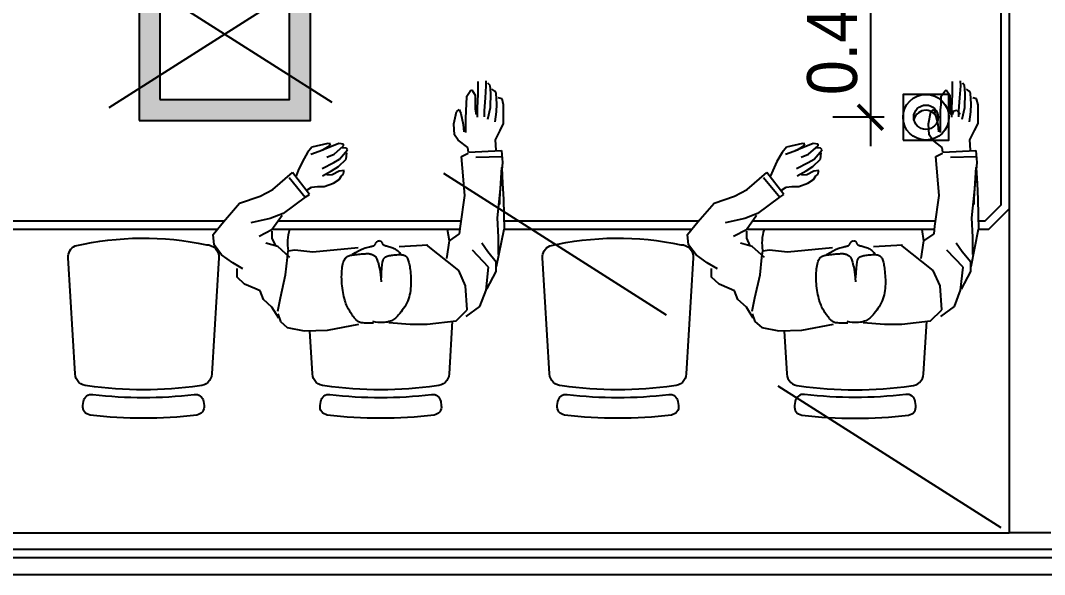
# Model space of a CAD drawing. Header units: millimetres. Extents: x 7034 to 7235, y -465 to -380.
# Drawn here: x 7135.399 to 7137.859, y -429.199 to -427.866 of the extents above; entities that cross this region are included whole.
import ezdxf

# ---------------------------------------------------------------- set-up
doc = ezdxf.new("R2010")
doc.units = ezdxf.units.MM
doc.header["$LTSCALE"] = 0.005
doc.linetypes.add('CONTINUO', pattern=[0])
doc.linetypes.add('DASHED', pattern=[19.05, 12.7, -6.35])
doc.layers.get('0').update_dxf_attribs({"linetype": 'CONTINUO'})
doc.layers.get('DEFPOINTS').update_dxf_attribs({"linetype": 'CONTINUO', "lineweight": 15})
doc.layers.add('0-LAYOUT', color=250, linetype='Continuous', lineweight=25)
for name, color, linetype in [('0-LUMINOTEC-TETO', 170, 'Continuous'), ('252', 252, 'Continuous'), ('ARQ-PEITORIAL', 4, 'Continuous'), ('ARQ_ESQUADRIA', 5, 'Continuous'), ('ARQ_MOBILIARIO 2', 252, 'Continuous'), ('JANELA', 10, 'Continuous'), ('NN_PISO', 8, 'Continuous')]:
    doc.layers.add(name, color=color, linetype=linetype)
doc.styles.add('ARQ', font='arial.ttf', dxfattribs={"width": 0.9})
doc.dimstyles.new('1-50', dxfattribs={"dimtxt": 0.12, "dimasz": 0.06, "dimexe": 0.09, "dimexo": 0.1, "dimgap": 0.03, "dimtad": 1, "dimzin": 0, "dimdsep": 46, "dimtxsty": 'ARQ', "dimblk": 'ARCHTICK', "dimcen": 0, "dimdle": 0.07, "dimclrd": 1, "dimclre": 1, "dimclrt": 7, "dimadec": 0, "dimazin": 0, "dimtm": 1e-09, "dimtfac": 1, "dimtofl": 0, "dimtmove": 2, "dimatfit": 3, "dimldrblk": 'ARCHTICK', "dimfxl": 1, "dimtolj": 1, "dimtzin": 0, "dimlwd": -1, "dimlwe": -1, "dimarcsym": 0})

# ---------------------------------------------------------------- blocks, each defined once
blk = doc.blocks.new('011291')
at = {"linetype": 'Continuous'}
for radius in [5.5, 2.93]:
    blk.add_circle((0, 0), radius, dxfattribs=at)
blk.add_arc((-0.02, -1.29), 2.96, 12.8011, 165.3823, dxfattribs=at)
blk = doc.blocks.new('DICROICA-QUADRADO')
blk.add_lwpolyline([(-0.055, -0.055), (0.055, -0.055), (0.055, 0.055), (-0.055, 0.055)], close=True)
at = {"xscale": 0.01, "yscale": 0.01, "zscale": 0.01}
blk.add_blockref('011291', (0, 0), dxfattribs=at)
blk = doc.blocks.new('011239')
h = blk.add_hatch(color=256)
h.paths.add_polyline_path([(-20.6, 20.75), (-20.6, -20.75), (20.6, -20.75), (20.6, 20.75)])
h.paths.add_polyline_path([(15.6, 15.75), (15.6, -15.75), (-15.6, -15.75), (-15.6, 15.75)], flags=16)
for points in [[(-20.6, -20.75), (20.6, -20.75), (20.6, 20.75), (-20.6, 20.75)], [(-15.6, -15.75), (15.6, -15.75), (15.6, 15.75), (-15.6, 15.75)]]:
    blk.add_lwpolyline(points, close=True)
blk = doc.blocks.new('_ArchTick')
at = {"color": 0, "linetype": 'ByBlock', "const_width": 0.15}
blk.add_lwpolyline([(-0.5, -0.5), (0.5, 0.5)], dxfattribs=at)
blk = doc.blocks.new('*D260')
at = {"layer": 'DEFPOINTS', "color": 0, "transparency": 16777216}
for p in [(7137.5745, -427.6986), (7137.4411, -428.0986), (7137.5745, -428.0986)]:
    blk.add_point(p, dxfattribs=at)
at = {"layer": 'NN_PISO', "color": 1, "transparency": 16777216}
for p, q in [((7137.4411, -427.6286), (7137.4411, -428.1686)), ((7137.4745, -427.6986), (7137.3511, -427.6986)), ((7137.4745, -428.0986), (7137.3511, -428.0986))]:
    blk.add_line(p, q, dxfattribs=at)
at = {"layer": 'NN_PISO', "color": 1, "transparency": 16777216, "xscale": 0.06, "yscale": 0.06, "zscale": 0.06}
for p, rotation in [((7137.4411, -427.6986), 90), ((7137.4411, -428.0986), 270)]:
    blk.add_blockref('_ArchTick', p, dxfattribs=dict(at, rotation=rotation))
at = {"layer": 'NN_PISO', "color": 7, "transparency": 16777216, "insert": (7137.3498, -427.8986), "char_height": 0.12, "attachment_point": 5, "rotation": 90, "style": 'ARQ'}
blk.add_mtext('\\A1;0.40', dxfattribs=at)

msp = doc.modelspace()

# ---------------------------------------------------------------- linework, layer by layer
at = {"layer": '0-LAYOUT', "linetype": 'ByBlock'}
for points in [[(7137.1876, -427.4686), (7137.7245, -427.4686), (7137.7745, -427.5186), (7137.7745, -428.3186), (7137.7245, -428.3686), (7137.7002, -428.3686)], [(7137.196, -427.4886), (7137.7162, -427.4886), (7137.7545, -427.5269), (7137.7545, -428.3103), (7137.7162, -428.3486), (7137.7004, -428.3486)], [(7135.8877, -428.3486), (7135.3326, -428.3486)], [(7136.4577, -428.3486), (7136.0172, -428.3486)], [(7137.0278, -428.3486), (7136.5604, -428.3486)], [(7137.5979, -428.3486), (7137.1574, -428.3486)], [(7135.8716, -428.3686), (7135.344, -428.3686)], [(7136.4551, -428.3686), (7136.0032, -428.3686)], [(7137.0117, -428.3686), (7136.56, -428.3686)], [(7137.5953, -428.3686), (7137.1433, -428.3686)]]:
    msp.add_lwpolyline(points, dxfattribs=at)
for points in [[(7135.56, -428.7446, -0.399285), (7135.53, -428.7161), (7135.5131, -428.4367, -0.305593), (7135.5304, -428.408, -0.109362), (7135.8454, -428.4052, -0.429301), (7135.8753, -428.4367), (7135.8584, -428.7161, -0.399285), (7135.8285, -428.7446, -0.071734)], [(7136.7001, -428.7446, -0.399285), (7136.6702, -428.7161), (7136.6532, -428.4367, -0.305593), (7136.6705, -428.408, -0.109362), (7136.9855, -428.4052, -0.429301), (7137.0155, -428.4367), (7136.9986, -428.7161, -0.399285), (7136.9686, -428.7446, -0.071734)], [(7135.6942, -428.7728, 0.030867), (7135.8162, -428.7653, -0.408428), (7135.8384, -428.7823), (7135.8399, -428.7922, -0.419966), (7135.8225, -428.8149, -0.030916), (7135.6942, -428.8228, -0.030916), (7135.5659, -428.8149, -0.419966), (7135.5486, -428.7922), (7135.55, -428.7823, -0.408428), (7135.5723, -428.7653, 0.030867)], [(7136.2643, -428.7728, 0.030867), (7136.3862, -428.7653, -0.408428), (7136.4085, -428.7823), (7136.4099, -428.7922, -0.419966), (7136.3926, -428.8149, -0.030916), (7136.2643, -428.8228, -0.030916), (7136.136, -428.8149, -0.419966), (7136.1187, -428.7922), (7136.1201, -428.7823, -0.408428), (7136.1424, -428.7653, 0.030867)], [(7136.8344, -428.7728, 0.030867), (7136.9563, -428.7653, -0.408428), (7136.9786, -428.7823), (7136.98, -428.7922, -0.419966), (7136.9627, -428.8149, -0.030916), (7136.8344, -428.8228, -0.030916), (7136.7061, -428.8149, -0.419966), (7136.6887, -428.7922), (7136.6902, -428.7823, -0.408428), (7136.7124, -428.7653, 0.030867)], [(7137.4045, -428.7728, -0.030867), (7137.2825, -428.7653, 0.408428), (7137.2602, -428.7823), (7137.2588, -428.7922, 0.419966), (7137.2761, -428.8149, 0.030916), (7137.4045, -428.8228, 0.030916), (7137.5328, -428.8149, 0.419966), (7137.5501, -428.7922), (7137.5487, -428.7823, 0.408428), (7137.5264, -428.7653, -0.030867)]]:
    msp.add_lwpolyline(points, format="xyb", close=True, dxfattribs=at)
for points in [[(7136.4362, -428.5894), (7136.4285, -428.7161, -0.399285), (7136.3985, -428.7446, -0.071734), (7136.1301, -428.7446, -0.399285), (7136.1001, -428.7161), (7136.0938, -428.6121)], [(7137.2339, -428.6121), (7137.2402, -428.7161, 0.399285), (7137.2702, -428.7446, 0.071734), (7137.5387, -428.7446, 0.399285), (7137.5687, -428.7161), (7137.5763, -428.5894)]]:
    msp.add_lwpolyline(points, format="xyb", dxfattribs=at)
at = {"layer": '252', "linetype": 'DASHED', "ltscale": 10}
for p, q in [((7134.0045, -429.0986), (7137.7745, -426.6986)), ((7134.0045, -426.6986), (7137.7745, -429.0986))]:
    msp.add_line(p, q, dxfattribs=at)
at = {"layer": 'ARQ-PEITORIAL'}
for p in [(7137.7745, -426.6986), (7137.8745, -429.0986)]:
    msp.add_line(p, (7137.7745, -429.0986), dxfattribs=at)
at = {"layer": 'ARQ_ESQUADRIA'}
for p, q in [((7138.4245, -429.1386), (7134.0045, -429.1386)), ((7138.4245, -429.1586), (7134.0045, -429.1586))]:
    msp.add_line(p, q, dxfattribs=at)
at = {"layer": 'ARQ_MOBILIARIO 2', "linetype": 'Continuous'}
for p, q in [((7136.4985, -428.0433), (7136.4985, -428.0124)), ((7136.5173, -428.0229), (7136.515, -428.0517)), ((7136.5166, -428.0109), (7136.5173, -428.0229)), ((7136.5271, -428.0222), (7136.5218, -428.0169)), ((7136.5286, -428.0404), (7136.5271, -428.0222)), ((7137.6386, -428.0433), (7137.6386, -428.0124)), ((7137.6575, -428.0229), (7137.6551, -428.0517)), ((7137.6568, -428.0109), (7137.6575, -428.0229)), ((7137.6673, -428.0222), (7137.662, -428.0169)), ((7137.6688, -428.0404), (7137.6673, -428.0222)), ((7136.4705, -428.0682), (7136.4712, -428.0479)), ((7136.4712, -428.0479), (7136.4795, -428.0358)), ((7136.4795, -428.0358), (7136.4834, -428.0327)), ((7136.4834, -428.0327), (7136.4916, -428.0456)), ((7136.4916, -428.0456), (7136.4916, -428.0607)), ((7136.4969, -428.0766), (7136.4985, -428.0433)), ((7136.5279, -428.0751), (7136.5286, -428.0404)), ((7136.5384, -428.0358), (7136.5317, -428.0312)), ((7136.5415, -428.0411), (7136.5384, -428.0358)), ((7136.543, -428.0668), (7136.5415, -428.0411)), ((7137.6107, -428.0682), (7137.6114, -428.0479)), ((7137.6114, -428.0479), (7137.6197, -428.0358)), ((7137.6197, -428.0358), (7137.6235, -428.0327)), ((7137.6235, -428.0327), (7137.6318, -428.0456)), ((7137.6318, -428.0456), (7137.6318, -428.0607)), ((7137.6371, -428.0766), (7137.6386, -428.0433)), ((7137.668, -428.0751), (7137.6688, -428.0404)), ((7137.6786, -428.0358), (7137.6718, -428.0312)), ((7137.6816, -428.0411), (7137.6786, -428.0358)), ((7137.6831, -428.0668), (7137.6816, -428.0411)), ((7136.4697, -428.0818), (7136.4705, -428.0682)), ((7136.4916, -428.0607), (7136.4916, -428.0788)), ((7136.515, -428.0517), (7136.5128, -428.0833)), ((7136.5423, -428.0856), (7136.543, -428.0668)), ((7136.5558, -428.054), (7136.5468, -428.0517)), ((7136.5596, -428.0691), (7136.5558, -428.054)), ((7136.5596, -428.1136), (7136.5596, -428.0691)), ((7137.6098, -428.0818), (7137.6107, -428.0682)), ((7137.6318, -428.0607), (7137.6318, -428.0788)), ((7137.6551, -428.0517), (7137.653, -428.0833)), ((7137.6824, -428.0856), (7137.6831, -428.0668)), ((7137.696, -428.054), (7137.6869, -428.0517)), ((7137.6998, -428.0691), (7137.696, -428.054)), ((7137.6997, -428.1136), (7137.6998, -428.0691)), ((7136.4402, -428.1143), (7136.4462, -428.0856)), ((7136.4462, -428.0856), (7136.4531, -428.0803)), ((7136.4531, -428.0803), (7136.4568, -428.0894)), ((7136.4568, -428.0894), (7136.4628, -428.1158)), ((7136.469, -428.103), (7136.4697, -428.0818)), ((7136.4916, -428.0788), (7136.4938, -428.0924)), ((7136.4969, -428.0985), (7136.4969, -428.0766)), ((7136.5128, -428.0833), (7136.5128, -428.0977)), ((7136.5218, -428.103), (7136.5279, -428.0751)), ((7136.5392, -428.1098), (7136.5423, -428.0856)), ((7137.5804, -428.1143), (7137.5864, -428.0856)), ((7137.5864, -428.0856), (7137.5932, -428.0803)), ((7137.5932, -428.0803), (7137.597, -428.0894)), ((7137.597, -428.0894), (7137.603, -428.1158)), ((7137.6091, -428.103), (7137.6098, -428.0818)), ((7137.6318, -428.0788), (7137.634, -428.0924)), ((7137.637, -428.0985), (7137.6371, -428.0766)), ((7137.6386, -428.0924), (7137.6416, -428.0833)), ((7137.6416, -428.0833), (7137.6499, -428.0818)), ((7137.6499, -428.0818), (7137.6568, -428.0909)), ((7137.653, -428.0833), (7137.6529, -428.0977)), ((7137.6619, -428.103), (7137.668, -428.0751)), ((7137.6793, -428.1098), (7137.6824, -428.0856)), ((7136.4417, -428.1407), (7136.4402, -428.1143)), ((7136.4628, -428.1158), (7136.4644, -428.1339)), ((7136.4689, -428.1355), (7136.469, -428.103)), ((7136.5512, -428.1302), (7136.5596, -428.1136)), ((7137.5819, -428.1407), (7137.5804, -428.1143)), ((7137.603, -428.1158), (7137.6045, -428.1339)), ((7137.6091, -428.1355), (7137.6091, -428.103)), ((7137.6914, -428.1302), (7137.6997, -428.1136)), ((7136.4508, -428.1536), (7136.4417, -428.1407)), ((7136.5399, -428.1529), (7136.5512, -428.1302)), ((7137.5909, -428.1536), (7137.5819, -428.1407)), ((7137.68, -428.1529), (7137.6914, -428.1302)), ((7136.0989, -428.1707), (7136.0886, -428.1833)), ((7136.1375, -428.1619), (7136.0989, -428.1707)), ((7136.1634, -428.1619), (7136.1204, -428.1797)), ((7136.1256, -428.1767), (7136.1411, -428.1678)), ((7136.1434, -428.1626), (7136.1375, -428.1619)), ((7136.1411, -428.1678), (7136.1434, -428.1626)), ((7136.1523, -428.1871), (7136.1753, -428.1678)), ((7136.1753, -428.1634), (7136.1634, -428.1619)), ((7136.1753, -428.1678), (7136.1753, -428.1634)), ((7136.4734, -428.1717), (7136.4508, -428.1536)), ((7136.5414, -428.1778), (7136.5399, -428.1529)), ((7137.2391, -428.1707), (7137.2287, -428.1833)), ((7137.2776, -428.1619), (7137.2391, -428.1707)), ((7137.3036, -428.1619), (7137.2605, -428.1797)), ((7137.2658, -428.1767), (7137.2813, -428.1678)), ((7137.2835, -428.1626), (7137.2776, -428.1619)), ((7137.2813, -428.1678), (7137.2835, -428.1626)), ((7137.2924, -428.1871), (7137.3154, -428.1678)), ((7137.3154, -428.1634), (7137.3036, -428.1619)), ((7137.3154, -428.1678), (7137.3154, -428.1634)), ((7137.6136, -428.1717), (7137.5909, -428.1536)), ((7137.6815, -428.1778), (7137.68, -428.1529)), ((7136.0886, -428.1833), (7136.076, -428.2048)), ((7136.0968, -428.1878), (7136.1256, -428.1767)), ((7136.1345, -428.1945), (7136.1523, -428.1871)), ((7136.1656, -428.1996), (7136.1849, -428.1768)), ((7136.1812, -428.1731), (7136.1715, -428.1723)), ((7136.1849, -428.1768), (7136.1812, -428.1731)), ((7136.1812, -428.1997), (7136.1826, -428.1841)), ((7136.4582, -428.1927), (7136.4744, -428.1847)), ((7136.4664, -428.287), (7136.4582, -428.1927)), ((7136.4749, -428.1823), (7136.4734, -428.1717)), ((7136.4749, -428.1823), (7136.5546, -428.1785)), ((7136.4931, -428.1947), (7136.5567, -428.1927)), ((7136.5546, -428.1785), (7136.5567, -428.2072)), ((7137.2287, -428.1833), (7137.2161, -428.2048)), ((7137.2369, -428.1878), (7137.2658, -428.1767)), ((7137.2746, -428.1945), (7137.2924, -428.1871)), ((7137.3057, -428.1996), (7137.325, -428.1768)), ((7137.3214, -428.1731), (7137.3117, -428.1723)), ((7137.3213, -428.1997), (7137.3228, -428.1841)), ((7137.325, -428.1768), (7137.3214, -428.1731)), ((7137.5983, -428.1927), (7137.6146, -428.1847)), ((7137.6066, -428.287), (7137.5983, -428.1927)), ((7137.6151, -428.1823), (7137.6136, -428.1717)), ((7137.6151, -428.1823), (7137.6947, -428.1785)), ((7137.6332, -428.1947), (7137.6968, -428.1927)), ((7137.6947, -428.1785), (7137.6968, -428.2072)), ((7136.076, -428.2048), (7136.0663, -428.227)), ((7136.1233, -428.2219), (7136.1515, -428.2078)), ((7136.1463, -428.2278), (7136.1626, -428.2175)), ((7136.1515, -428.2078), (7136.1656, -428.1996)), ((7136.1626, -428.2175), (7136.1812, -428.1997)), ((7136.5567, -428.2072), (7136.5504, -428.2788)), ((7137.2161, -428.2048), (7137.2064, -428.227)), ((7137.2635, -428.2219), (7137.2917, -428.2078)), ((7137.2865, -428.2278), (7137.3027, -428.2175)), ((7137.2917, -428.2078), (7137.3057, -428.1996)), ((7137.3027, -428.2175), (7137.3213, -428.1997)), ((7137.6968, -428.2072), (7137.6905, -428.2788)), ((7136.0052, -428.2725), (7136.0522, -428.2315)), ((7136.0442, -428.2437), (7136.0829, -428.2908)), ((7136.0933, -428.2848), (7136.0522, -428.2315)), ((7136.0663, -428.227), (7136.0612, -428.2396)), ((7136.1248, -428.2396), (7136.1463, -428.2278)), ((7136.1478, -428.2374), (7136.1352, -428.2382)), ((7136.1648, -428.2286), (7136.1478, -428.2374)), ((7136.1641, -428.2486), (7136.17, -428.2397)), ((7136.1767, -428.2271), (7136.1648, -428.2286)), ((7136.17, -428.2397), (7136.1744, -428.236)), ((7136.1744, -428.236), (7136.1767, -428.2271)), ((7137.1453, -428.2725), (7137.1923, -428.2315)), ((7137.1844, -428.2437), (7137.2231, -428.2908)), ((7137.2334, -428.2848), (7137.1923, -428.2315)), ((7137.2064, -428.227), (7137.2013, -428.2396)), ((7137.265, -428.2396), (7137.2865, -428.2278)), ((7137.288, -428.2374), (7137.2753, -428.2382)), ((7137.305, -428.2286), (7137.288, -428.2374)), ((7137.3042, -428.2486), (7137.3102, -428.2397)), ((7137.3168, -428.2271), (7137.305, -428.2286)), ((7137.3102, -428.2397), (7137.3146, -428.236)), ((7137.3146, -428.236), (7137.3168, -428.2271)), ((7136.087, -428.2737), (7136.0981, -428.2671)), ((7136.0981, -428.2671), (7136.1123, -428.2656)), ((7136.1123, -428.2656), (7136.1285, -428.2656)), ((7136.1285, -428.2656), (7136.1508, -428.2575)), ((7136.1508, -428.2575), (7136.1641, -428.2486)), ((7137.2272, -428.2737), (7137.2383, -428.2671)), ((7137.2383, -428.2671), (7137.2524, -428.2656)), ((7137.2524, -428.2656), (7137.2687, -428.2656)), ((7137.2687, -428.2656), (7137.2909, -428.2575)), ((7137.2909, -428.2575), (7137.3042, -428.2486)), ((7135.9253, -428.3052), (7135.9744, -428.2887)), ((7135.9744, -428.2887), (7136.0052, -428.2725)), ((7136.0828, -428.2906), (7136.0297, -428.3298)), ((7136.0829, -428.2908), (7136.0933, -428.2848)), ((7136.456, -428.3608), (7136.4664, -428.287)), ((7136.5504, -428.2788), (7136.5441, -428.3404)), ((7137.0655, -428.3052), (7137.1146, -428.2887)), ((7137.1146, -428.2887), (7137.1453, -428.2725)), ((7137.2229, -428.2906), (7137.1698, -428.3298)), ((7137.2231, -428.2908), (7137.2334, -428.2848)), ((7137.5962, -428.3608), (7137.6066, -428.287)), ((7137.6905, -428.2788), (7137.6843, -428.3404)), ((7135.8863, -428.3502), (7135.9253, -428.3052)), ((7137.0264, -428.3502), (7137.0655, -428.3052)), ((7135.9989, -428.342), (7135.9519, -428.3523)), ((7136.0297, -428.3298), (7135.9989, -428.342)), ((7136.003, -428.3688), (7136.0276, -428.3338)), ((7136.5441, -428.3404), (7136.5462, -428.3874)), ((7137.1391, -428.342), (7137.0921, -428.3523)), ((7137.1698, -428.3298), (7137.1391, -428.342)), ((7137.1432, -428.3688), (7137.1677, -428.3338)), ((7137.6843, -428.3404), (7137.6863, -428.3874)), ((7135.8617, -428.381), (7135.8863, -428.3502)), ((7136.4539, -428.3793), (7136.456, -428.3608)), ((7137.0019, -428.381), (7137.0264, -428.3502)), ((7137.5941, -428.3793), (7137.5962, -428.3608)), ((7135.8638, -428.4055), (7135.8617, -428.381)), ((7135.9723, -428.3851), (7136.003, -428.3688)), ((7136.003, -428.3728), (7136.003, -428.3893)), ((7136.003, -428.3893), (7136.0113, -428.4076)), ((7136.4294, -428.3956), (7136.4249, -428.3686)), ((7136.4294, -428.3956), (7136.4539, -428.3793)), ((7136.5601, -428.3685), (7136.542, -428.4582)), ((7136.5462, -428.3874), (7136.5462, -428.4284)), ((7137.0039, -428.4055), (7137.0019, -428.381)), ((7137.1124, -428.3851), (7137.1432, -428.3688)), ((7137.1432, -428.3728), (7137.1432, -428.3893)), ((7137.1432, -428.3893), (7137.1515, -428.4076)), ((7137.5695, -428.3956), (7137.5651, -428.3686)), ((7137.5695, -428.3956), (7137.5941, -428.3793)), ((7137.7002, -428.3685), (7137.6821, -428.4582)), ((7137.6863, -428.3874), (7137.6863, -428.4284)), ((7135.8821, -428.43), (7135.8638, -428.4055)), ((7136.0172, -428.4096), (7135.9885, -428.4016)), ((7136.0462, -428.4364), (7136.0172, -428.4096)), ((7136.1015, -428.4222), (7136.21, -428.412)), ((7136.2111, -428.4202), (7136.2173, -428.4171)), ((7136.2173, -428.4171), (7136.2227, -428.4147)), ((7136.2227, -428.4147), (7136.2273, -428.413)), ((7136.2273, -428.413), (7136.2311, -428.4118)), ((7136.2311, -428.4118), (7136.2344, -428.411)), ((7136.2344, -428.411), (7136.2371, -428.4104)), ((7136.2371, -428.4104), (7136.2394, -428.4099)), ((7136.2394, -428.4099), (7136.2414, -428.4094)), ((7136.2414, -428.4094), (7136.2431, -428.409)), ((7136.2431, -428.409), (7136.2444, -428.4087)), ((7136.2444, -428.4087), (7136.2456, -428.4083)), ((7136.2456, -428.4083), (7136.2466, -428.408)), ((7136.2466, -428.408), (7136.2474, -428.4076)), ((7136.2474, -428.4076), (7136.2481, -428.4072)), ((7136.2481, -428.4072), (7136.2488, -428.4068)), ((7136.2488, -428.4068), (7136.2494, -428.4063)), ((7136.2494, -428.4063), (7136.25, -428.4058)), ((7136.25, -428.4058), (7136.2505, -428.4053)), ((7136.2505, -428.4053), (7136.251, -428.4047)), ((7136.251, -428.4047), (7136.2514, -428.404)), ((7136.2514, -428.404), (7136.2519, -428.4033)), ((7136.2519, -428.4033), (7136.2523, -428.4026)), ((7136.2523, -428.4026), (7136.2526, -428.4019)), ((7136.2526, -428.4019), (7136.253, -428.4011)), ((7136.253, -428.4011), (7136.2534, -428.4003)), ((7136.2534, -428.4003), (7136.2538, -428.3996)), ((7136.2538, -428.3996), (7136.2543, -428.3988)), ((7136.2543, -428.3988), (7136.2549, -428.3981)), ((7136.2549, -428.3981), (7136.2555, -428.3975)), ((7136.2555, -428.3975), (7136.2562, -428.3969)), ((7136.2562, -428.3969), (7136.2571, -428.3964)), ((7136.2571, -428.3964), (7136.258, -428.396)), ((7136.258, -428.396), (7136.2591, -428.3957)), ((7136.2591, -428.3957), (7136.2601, -428.3956)), ((7136.2601, -428.3956), (7136.2612, -428.3955)), ((7136.2612, -428.3955), (7136.2622, -428.3956)), ((7136.2622, -428.3956), (7136.2632, -428.3958)), ((7136.2632, -428.3958), (7136.2641, -428.3962)), ((7136.2641, -428.3962), (7136.2648, -428.3967)), ((7136.2648, -428.3967), (7136.2655, -428.3973)), ((7136.2655, -428.3973), (7136.2661, -428.398)), ((7136.2661, -428.398), (7136.2666, -428.3988)), ((7136.2666, -428.3988), (7136.2671, -428.3997)), ((7136.2671, -428.3997), (7136.2675, -428.4005)), ((7136.2675, -428.4005), (7136.2678, -428.4014)), ((7136.2678, -428.4014), (7136.2681, -428.4021)), ((7136.2681, -428.4021), (7136.2684, -428.4028)), ((7136.2684, -428.4028), (7136.2687, -428.4035)), ((7136.2687, -428.4035), (7136.269, -428.404)), ((7136.269, -428.404), (7136.2694, -428.4046)), ((7136.2694, -428.4046), (7136.27, -428.4051)), ((7136.27, -428.4051), (7136.2708, -428.4055)), ((7136.2708, -428.4055), (7136.2718, -428.406)), ((7136.2718, -428.406), (7136.2731, -428.4065)), ((7136.2731, -428.4065), (7136.2747, -428.407)), ((7136.2747, -428.407), (7136.2765, -428.4076)), ((7136.2765, -428.4076), (7136.2786, -428.4082)), ((7136.2786, -428.4082), (7136.2809, -428.4088)), ((7136.2809, -428.4088), (7136.2833, -428.4095)), ((7136.2833, -428.4095), (7136.2859, -428.4102)), ((7136.2859, -428.4102), (7136.2885, -428.4111)), ((7136.2885, -428.4111), (7136.2911, -428.412)), ((7136.2911, -428.412), (7136.2938, -428.413)), ((7136.2938, -428.413), (7136.2965, -428.4142)), ((7136.2965, -428.4142), (7136.2991, -428.4155)), ((7136.2991, -428.4155), (7136.3017, -428.4172)), ((7136.3017, -428.4172), (7136.3043, -428.4191)), ((7136.3085, -428.4098), (7136.3779, -428.4058)), ((7136.4518, -428.4674), (7136.3741, -428.4058)), ((7136.4231, -428.4386), (7136.4294, -428.3956)), ((7136.5216, -428.4224), (7136.5071, -428.4019)), ((7137.0222, -428.43), (7137.0039, -428.4055)), ((7137.1573, -428.4096), (7137.1287, -428.4016)), ((7137.1863, -428.4364), (7137.1573, -428.4096)), ((7137.2416, -428.4222), (7137.3501, -428.412)), ((7137.3512, -428.4202), (7137.3575, -428.4171)), ((7137.3575, -428.4171), (7137.3628, -428.4147)), ((7137.3628, -428.4147), (7137.3674, -428.413)), ((7137.3674, -428.413), (7137.3713, -428.4118)), ((7137.3713, -428.4118), (7137.3745, -428.411)), ((7137.3745, -428.411), (7137.3773, -428.4104)), ((7137.3773, -428.4104), (7137.3796, -428.4099)), ((7137.3796, -428.4099), (7137.3816, -428.4094)), ((7137.3816, -428.4094), (7137.3832, -428.409)), ((7137.3832, -428.409), (7137.3846, -428.4087)), ((7137.3846, -428.4087), (7137.3857, -428.4083)), ((7137.3857, -428.4083), (7137.3867, -428.408)), ((7137.3867, -428.408), (7137.3875, -428.4076)), ((7137.3875, -428.4076), (7137.3883, -428.4072)), ((7137.3883, -428.4072), (7137.3889, -428.4068)), ((7137.3889, -428.4068), (7137.3895, -428.4063)), ((7137.3895, -428.4063), (7137.3901, -428.4058)), ((7137.3901, -428.4058), (7137.3906, -428.4053)), ((7137.3906, -428.4053), (7137.3911, -428.4047)), ((7137.3911, -428.4047), (7137.3916, -428.404)), ((7137.3916, -428.404), (7137.392, -428.4033)), ((7137.392, -428.4033), (7137.3924, -428.4026)), ((7137.3924, -428.4026), (7137.3928, -428.4019)), ((7137.3928, -428.4019), (7137.3932, -428.4011)), ((7137.3932, -428.4011), (7137.3936, -428.4003)), ((7137.3936, -428.4003), (7137.394, -428.3996)), ((7137.394, -428.3996), (7137.3945, -428.3988)), ((7137.3945, -428.3988), (7137.395, -428.3981)), ((7137.395, -428.3981), (7137.3956, -428.3975)), ((7137.3956, -428.3975), (7137.3964, -428.3969)), ((7137.3964, -428.3969), (7137.3972, -428.3964)), ((7137.3972, -428.3964), (7137.3982, -428.396)), ((7137.3982, -428.396), (7137.3992, -428.3957)), ((7137.3992, -428.3957), (7137.4003, -428.3956)), ((7137.4003, -428.3956), (7137.4013, -428.3955)), ((7137.4013, -428.3955), (7137.4023, -428.3956)), ((7137.4023, -428.3956), (7137.4033, -428.3958)), ((7137.4033, -428.3958), (7137.4042, -428.3962)), ((7137.4042, -428.3962), (7137.405, -428.3967)), ((7137.405, -428.3967), (7137.4057, -428.3973)), ((7137.4057, -428.3973), (7137.4063, -428.398)), ((7137.4063, -428.398), (7137.4068, -428.3988)), ((7137.4068, -428.3988), (7137.4072, -428.3997)), ((7137.4072, -428.3997), (7137.4076, -428.4005)), ((7137.4076, -428.4005), (7137.4079, -428.4014)), ((7137.4079, -428.4014), (7137.4082, -428.4021)), ((7137.4082, -428.4021), (7137.4085, -428.4028)), ((7137.4085, -428.4028), (7137.4088, -428.4035)), ((7137.4088, -428.4035), (7137.4092, -428.404)), ((7137.4092, -428.404), (7137.4096, -428.4046)), ((7137.4096, -428.4046), (7137.4102, -428.4051)), ((7137.4102, -428.4051), (7137.411, -428.4055)), ((7137.411, -428.4055), (7137.412, -428.406)), ((7137.412, -428.406), (7137.4132, -428.4065)), ((7137.4132, -428.4065), (7137.4148, -428.407)), ((7137.4148, -428.407), (7137.4167, -428.4076)), ((7137.4167, -428.4076), (7137.4188, -428.4082)), ((7137.4188, -428.4082), (7137.421, -428.4088)), ((7137.421, -428.4088), (7137.4235, -428.4095)), ((7137.4235, -428.4095), (7137.426, -428.4102)), ((7137.426, -428.4102), (7137.4286, -428.4111)), ((7137.4286, -428.4111), (7137.4313, -428.412)), ((7137.4313, -428.412), (7137.434, -428.413)), ((7137.434, -428.413), (7137.4366, -428.4142)), ((7137.4366, -428.4142), (7137.4393, -428.4155)), ((7137.4393, -428.4155), (7137.4419, -428.4172)), ((7137.4419, -428.4172), (7137.4445, -428.4191)), ((7137.4486, -428.4098), (7137.5181, -428.4058)), ((7137.592, -428.4674), (7137.5143, -428.4058)), ((7137.5633, -428.4386), (7137.5695, -428.3956)), ((7137.6618, -428.4224), (7137.6473, -428.4019)), ((7135.9087, -428.4486), (7135.8821, -428.43)), ((7136.0358, -428.4774), (7136.04, -428.4364)), ((7136.04, -428.4364), (7136.0421, -428.4199)), ((7136.0421, -428.4199), (7136.0583, -428.4179)), ((7136.0583, -428.4179), (7136.1015, -428.4222)), ((7136.1766, -428.4425), (7136.1778, -428.4402)), ((7136.1778, -428.4402), (7136.1791, -428.4381)), ((7136.1791, -428.4381), (7136.1805, -428.4364)), ((7136.1805, -428.4364), (7136.182, -428.435)), ((7136.182, -428.435), (7136.1836, -428.4338)), ((7136.1836, -428.4338), (7136.1854, -428.4328)), ((7136.1854, -428.4328), (7136.1874, -428.432)), ((7136.1874, -428.432), (7136.1896, -428.4313)), ((7136.1896, -428.4313), (7136.1921, -428.4308)), ((7136.1921, -428.4308), (7136.1948, -428.4302)), ((7136.1948, -428.4302), (7136.1978, -428.4297)), ((7136.1955, -428.4292), (7136.2038, -428.4242)), ((7136.1978, -428.4297), (7136.2011, -428.4293)), ((7136.2011, -428.4293), (7136.2045, -428.4289)), ((7136.2038, -428.4242), (7136.2111, -428.4202)), ((7136.2045, -428.4289), (7136.2079, -428.4284)), ((7136.2079, -428.4284), (7136.2114, -428.4281)), ((7136.2114, -428.4281), (7136.2149, -428.4277)), ((7136.2149, -428.4277), (7136.2182, -428.4274)), ((7136.2182, -428.4274), (7136.2213, -428.4272)), ((7136.2213, -428.4272), (7136.2242, -428.4269)), ((7136.2242, -428.4269), (7136.2268, -428.4268)), ((7136.2268, -428.4268), (7136.2292, -428.4266)), ((7136.2292, -428.4266), (7136.2315, -428.4266)), ((7136.2315, -428.4266), (7136.2336, -428.4266)), ((7136.2336, -428.4266), (7136.2355, -428.4267)), ((7136.2355, -428.4267), (7136.2373, -428.4269)), ((7136.2373, -428.4269), (7136.2391, -428.4272)), ((7136.2391, -428.4272), (7136.2408, -428.4276)), ((7136.2408, -428.4276), (7136.2424, -428.4281)), ((7136.2424, -428.4281), (7136.244, -428.4287)), ((7136.244, -428.4287), (7136.2455, -428.4294)), ((7136.2455, -428.4294), (7136.2469, -428.4301)), ((7136.2469, -428.4301), (7136.2483, -428.431)), ((7136.2483, -428.431), (7136.2495, -428.4319)), ((7136.2495, -428.4319), (7136.2507, -428.4329)), ((7136.2507, -428.4329), (7136.2517, -428.434)), ((7136.2517, -428.434), (7136.2527, -428.4352)), ((7136.2527, -428.4352), (7136.2536, -428.4365)), ((7136.2536, -428.4365), (7136.2545, -428.4381)), ((7136.2545, -428.4381), (7136.2553, -428.44)), ((7136.2553, -428.44), (7136.2562, -428.4421)), ((7136.27, -428.4427), (7136.2712, -428.4396)), ((7136.2712, -428.4396), (7136.2726, -428.4374)), ((7136.2726, -428.4374), (7136.2742, -428.4359)), ((7136.2742, -428.4359), (7136.276, -428.4346)), ((7136.276, -428.4346), (7136.278, -428.4336)), ((7136.278, -428.4336), (7136.2801, -428.4327)), ((7136.2801, -428.4327), (7136.2825, -428.432)), ((7136.2825, -428.432), (7136.285, -428.4314)), ((7136.285, -428.4314), (7136.2876, -428.4309)), ((7136.2876, -428.4309), (7136.2905, -428.4305)), ((7136.2905, -428.4305), (7136.2935, -428.4302)), ((7136.2935, -428.4302), (7136.2966, -428.4298)), ((7136.2966, -428.4298), (7136.2998, -428.4295)), ((7136.2998, -428.4295), (7136.3031, -428.4293)), ((7136.3031, -428.4293), (7136.3063, -428.4291)), ((7136.3043, -428.4191), (7136.3069, -428.4215)), ((7136.3063, -428.4291), (7136.3095, -428.4291)), ((7136.3069, -428.4215), (7136.3094, -428.4243)), ((7136.3094, -428.4243), (7136.3119, -428.4276)), ((7136.3095, -428.4291), (7136.3125, -428.4291)), ((7136.3125, -428.4291), (7136.3153, -428.4294)), ((7136.3153, -428.4294), (7136.3179, -428.4298)), ((7136.3179, -428.4298), (7136.3201, -428.4305)), ((7136.3201, -428.4305), (7136.3221, -428.4314)), ((7136.3221, -428.4314), (7136.3239, -428.4324)), ((7136.3239, -428.4324), (7136.3254, -428.4337)), ((7136.3254, -428.4337), (7136.3267, -428.4352)), ((7136.3267, -428.4352), (7136.3278, -428.4369)), ((7136.3278, -428.4369), (7136.3289, -428.4387)), ((7136.3289, -428.4387), (7136.3298, -428.4407)), ((7136.3298, -428.4407), (7136.3306, -428.443)), ((7136.5237, -428.4592), (7136.4847, -428.4181)), ((7136.542, -428.447), (7136.5216, -428.4224)), ((7137.0488, -428.4486), (7137.0222, -428.43)), ((7137.176, -428.4774), (7137.1801, -428.4364)), ((7137.1801, -428.4364), (7137.1822, -428.4199)), ((7137.1822, -428.4199), (7137.1984, -428.4179)), ((7137.1984, -428.4179), (7137.2416, -428.4222)), ((7137.3167, -428.4425), (7137.318, -428.4402)), ((7137.318, -428.4402), (7137.3192, -428.4381)), ((7137.3192, -428.4381), (7137.3206, -428.4364)), ((7137.3206, -428.4364), (7137.3221, -428.435)), ((7137.3221, -428.435), (7137.3238, -428.4338)), ((7137.3238, -428.4338), (7137.3256, -428.4328)), ((7137.3256, -428.4328), (7137.3276, -428.432)), ((7137.3276, -428.432), (7137.3298, -428.4313)), ((7137.3298, -428.4313), (7137.3322, -428.4308)), ((7137.3322, -428.4308), (7137.335, -428.4302)), ((7137.335, -428.4302), (7137.338, -428.4297)), ((7137.3356, -428.4292), (7137.344, -428.4242)), ((7137.338, -428.4297), (7137.3412, -428.4293)), ((7137.3412, -428.4293), (7137.3446, -428.4289)), ((7137.344, -428.4242), (7137.3512, -428.4202)), ((7137.3446, -428.4289), (7137.3481, -428.4284)), ((7137.3481, -428.4284), (7137.3516, -428.4281)), ((7137.3516, -428.4281), (7137.355, -428.4277)), ((7137.355, -428.4277), (7137.3583, -428.4274)), ((7137.3583, -428.4274), (7137.3615, -428.4272)), ((7137.3615, -428.4272), (7137.3643, -428.4269)), ((7137.3643, -428.4269), (7137.367, -428.4268)), ((7137.367, -428.4268), (7137.3694, -428.4266)), ((7137.3694, -428.4266), (7137.3716, -428.4266)), ((7137.3716, -428.4266), (7137.3737, -428.4266)), ((7137.3737, -428.4266), (7137.3757, -428.4267)), ((7137.3757, -428.4267), (7137.3775, -428.4269)), ((7137.3775, -428.4269), (7137.3793, -428.4272)), ((7137.3793, -428.4272), (7137.381, -428.4276)), ((7137.381, -428.4276), (7137.3826, -428.4281)), ((7137.3826, -428.4281), (7137.3842, -428.4287)), ((7137.3842, -428.4287), (7137.3857, -428.4294)), ((7137.3857, -428.4294), (7137.3871, -428.4301)), ((7137.3871, -428.4301), (7137.3884, -428.431)), ((7137.3884, -428.431), (7137.3897, -428.4319)), ((7137.3897, -428.4319), (7137.3908, -428.4329)), ((7137.3908, -428.4329), (7137.3919, -428.434)), ((7137.3919, -428.434), (7137.3929, -428.4352)), ((7137.3929, -428.4352), (7137.3938, -428.4365)), ((7137.3938, -428.4365), (7137.3946, -428.4381)), ((7137.3946, -428.4381), (7137.3955, -428.44)), ((7137.3955, -428.44), (7137.3963, -428.4421)), ((7137.4101, -428.4427), (7137.4114, -428.4396)), ((7137.4114, -428.4396), (7137.4128, -428.4374)), ((7137.4128, -428.4374), (7137.4144, -428.4359)), ((7137.4144, -428.4359), (7137.4162, -428.4346)), ((7137.4162, -428.4346), (7137.4181, -428.4336)), ((7137.4181, -428.4336), (7137.4203, -428.4327)), ((7137.4203, -428.4327), (7137.4226, -428.432)), ((7137.4226, -428.432), (7137.4251, -428.4314)), ((7137.4251, -428.4314), (7137.4278, -428.4309)), ((7137.4278, -428.4309), (7137.4306, -428.4305)), ((7137.4306, -428.4305), (7137.4336, -428.4302)), ((7137.4336, -428.4302), (7137.4368, -428.4298)), ((7137.4368, -428.4298), (7137.44, -428.4295)), ((7137.44, -428.4295), (7137.4432, -428.4293)), ((7137.4432, -428.4293), (7137.4465, -428.4291)), ((7137.4445, -428.4191), (7137.447, -428.4215)), ((7137.4465, -428.4291), (7137.4496, -428.4291)), ((7137.447, -428.4215), (7137.4496, -428.4243)), ((7137.4496, -428.4243), (7137.452, -428.4276)), ((7137.4496, -428.4291), (7137.4526, -428.4291)), ((7137.4526, -428.4291), (7137.4555, -428.4294)), ((7137.4555, -428.4294), (7137.458, -428.4298)), ((7137.458, -428.4298), (7137.4603, -428.4305)), ((7137.4603, -428.4305), (7137.4623, -428.4314)), ((7137.4623, -428.4314), (7137.464, -428.4324)), ((7137.464, -428.4324), (7137.4655, -428.4337)), ((7137.4655, -428.4337), (7137.4668, -428.4352)), ((7137.4668, -428.4352), (7137.468, -428.4369)), ((7137.468, -428.4369), (7137.469, -428.4387)), ((7137.469, -428.4387), (7137.4699, -428.4407)), ((7137.4699, -428.4407), (7137.4708, -428.443)), ((7137.6638, -428.4592), (7137.6248, -428.4181)), ((7137.6821, -428.447), (7137.6618, -428.4224)), ((7135.9332, -428.4629), (7135.9087, -428.4486)), ((7135.919, -428.4834), (7135.919, -428.4628)), ((7136.1711, -428.4678), (7136.1715, -428.4633)), ((7136.1715, -428.4633), (7136.1721, -428.4591)), ((7136.1721, -428.4591), (7136.1728, -428.4551)), ((7136.1728, -428.4551), (7136.1736, -428.4515)), ((7136.1736, -428.4515), (7136.1745, -428.4482)), ((7136.1745, -428.4482), (7136.1755, -428.4452)), ((7136.1755, -428.4452), (7136.1766, -428.4425)), ((7136.2562, -428.4421), (7136.257, -428.4446)), ((7136.257, -428.4446), (7136.2579, -428.4476)), ((7136.2579, -428.4476), (7136.2589, -428.451)), ((7136.2589, -428.451), (7136.2599, -428.455)), ((7136.2599, -428.455), (7136.2609, -428.4596)), ((7136.2609, -428.4596), (7136.2619, -428.4649)), ((7136.2619, -428.4649), (7136.2628, -428.471)), ((7136.2665, -428.472), (7136.2672, -428.4614)), ((7136.2672, -428.4614), (7136.268, -428.4533)), ((7136.268, -428.4533), (7136.2689, -428.4471)), ((7136.2689, -428.4471), (7136.27, -428.4427)), ((7136.3306, -428.443), (7136.3314, -428.4454)), ((7136.3314, -428.4454), (7136.3322, -428.448)), ((7136.3322, -428.448), (7136.3328, -428.4509)), ((7136.3328, -428.4509), (7136.3334, -428.454)), ((7136.3334, -428.454), (7136.334, -428.4574)), ((7136.334, -428.4574), (7136.3346, -428.4612)), ((7136.3346, -428.4612), (7136.3351, -428.4652)), ((7136.3351, -428.4652), (7136.3356, -428.4695)), ((7136.5174, -428.5145), (7136.5237, -428.4592)), ((7136.542, -428.4695), (7136.542, -428.447)), ((7137.0733, -428.4629), (7137.0488, -428.4486)), ((7137.0592, -428.4834), (7137.0592, -428.4628)), ((7137.3113, -428.4678), (7137.3117, -428.4633)), ((7137.3117, -428.4633), (7137.3123, -428.4591)), ((7137.3123, -428.4591), (7137.3129, -428.4551)), ((7137.3129, -428.4551), (7137.3137, -428.4515)), ((7137.3137, -428.4515), (7137.3146, -428.4482)), ((7137.3146, -428.4482), (7137.3156, -428.4452)), ((7137.3156, -428.4452), (7137.3167, -428.4425)), ((7137.3963, -428.4421), (7137.3972, -428.4446)), ((7137.3972, -428.4446), (7137.3981, -428.4476)), ((7137.3981, -428.4476), (7137.399, -428.451)), ((7137.399, -428.451), (7137.4, -428.455)), ((7137.4, -428.455), (7137.401, -428.4596)), ((7137.401, -428.4596), (7137.402, -428.4649)), ((7137.402, -428.4649), (7137.403, -428.471)), ((7137.4066, -428.472), (7137.4073, -428.4614)), ((7137.4073, -428.4614), (7137.4081, -428.4533)), ((7137.4081, -428.4533), (7137.4091, -428.4471)), ((7137.4091, -428.4471), (7137.4101, -428.4427)), ((7137.4708, -428.443), (7137.4716, -428.4454)), ((7137.4716, -428.4454), (7137.4723, -428.448)), ((7137.4723, -428.448), (7137.473, -428.4509)), ((7137.473, -428.4509), (7137.4736, -428.454)), ((7137.4736, -428.454), (7137.4742, -428.4574)), ((7137.4742, -428.4574), (7137.4747, -428.4612)), ((7137.4747, -428.4612), (7137.4752, -428.4652)), ((7137.4752, -428.4652), (7137.4757, -428.4695)), ((7137.6576, -428.5145), (7137.6638, -428.4592)), ((7137.6821, -428.4695), (7137.6821, -428.447)), ((7135.9373, -428.4999), (7135.919, -428.4834)), ((7136.0233, -428.5327), (7136.0358, -428.4774)), ((7136.1705, -428.4828), (7136.1706, -428.4777)), ((7136.1706, -428.4882), (7136.1705, -428.4828)), ((7136.1706, -428.4777), (7136.1708, -428.4726)), ((7136.1708, -428.4936), (7136.1706, -428.4882)), ((7136.1708, -428.4726), (7136.1711, -428.4678)), ((7136.2628, -428.471), (7136.2637, -428.478)), ((7136.2637, -428.478), (7136.2645, -428.4859)), ((7136.2645, -428.4859), (7136.2652, -428.4948)), ((7136.2659, -428.4853), (7136.2665, -428.472)), ((7136.3356, -428.4695), (7136.336, -428.4742)), ((7136.336, -428.4742), (7136.3364, -428.4791)), ((7136.3364, -428.4791), (7136.3366, -428.4841)), ((7136.3366, -428.4841), (7136.3368, -428.4893)), ((7136.3368, -428.4893), (7136.3369, -428.4946)), ((7136.4684, -428.5042), (7136.4518, -428.4674)), ((7136.5195, -428.5125), (7136.542, -428.4695)), ((7137.0775, -428.4999), (7137.0592, -428.4834)), ((7137.1635, -428.5327), (7137.176, -428.4774)), ((7137.3107, -428.4828), (7137.3108, -428.4777)), ((7137.3108, -428.4882), (7137.3107, -428.4828)), ((7137.3108, -428.4777), (7137.3109, -428.4726)), ((7137.311, -428.4936), (7137.3108, -428.4882)), ((7137.3109, -428.4726), (7137.3113, -428.4678)), ((7137.403, -428.471), (7137.4038, -428.478)), ((7137.4038, -428.478), (7137.4047, -428.4859)), ((7137.4047, -428.4859), (7137.4054, -428.4948)), ((7137.4061, -428.4853), (7137.4066, -428.472)), ((7137.4757, -428.4695), (7137.4761, -428.4742)), ((7137.4761, -428.4742), (7137.4765, -428.4791)), ((7137.4765, -428.4791), (7137.4768, -428.4841)), ((7137.4768, -428.4841), (7137.477, -428.4893)), ((7137.477, -428.4893), (7137.4771, -428.4946)), ((7137.6085, -428.5042), (7137.592, -428.4674)), ((7137.6596, -428.5125), (7137.6821, -428.4695)), ((7135.9618, -428.5102), (7135.9373, -428.4999)), ((7135.9743, -428.5162), (7135.9618, -428.5102)), ((7136.1712, -428.499), (7136.1708, -428.4936)), ((7136.1716, -428.5044), (7136.1712, -428.499)), ((7136.1722, -428.5097), (7136.1716, -428.5044)), ((7136.173, -428.515), (7136.1722, -428.5097)), ((7136.1738, -428.5201), (7136.173, -428.515)), ((7136.3362, -428.5105), (7136.3356, -428.5157)), ((7136.3366, -428.5052), (7136.3362, -428.5105)), ((7136.3368, -428.4999), (7136.3366, -428.5052)), ((7136.3369, -428.4946), (7136.3368, -428.4999)), ((7136.4721, -428.5618), (7136.4684, -428.5042)), ((7136.5029, -428.5535), (7136.5174, -428.5145)), ((7137.102, -428.5102), (7137.0775, -428.4999)), ((7137.1144, -428.5162), (7137.102, -428.5102)), ((7137.3113, -428.499), (7137.311, -428.4936)), ((7137.3118, -428.5044), (7137.3113, -428.499)), ((7137.3124, -428.5097), (7137.3118, -428.5044)), ((7137.3131, -428.515), (7137.3124, -428.5097)), ((7137.314, -428.5201), (7137.3131, -428.515)), ((7137.4764, -428.5105), (7137.4758, -428.5157)), ((7137.4768, -428.5052), (7137.4764, -428.5105)), ((7137.477, -428.4999), (7137.4768, -428.5052)), ((7137.4771, -428.4946), (7137.477, -428.4999)), ((7137.6123, -428.5618), (7137.6085, -428.5042)), ((7137.643, -428.5535), (7137.6576, -428.5145)), ((7135.9826, -428.5367), (7135.9743, -428.5162)), ((7136.0029, -428.5552), (7135.9826, -428.5367)), ((7136.0171, -428.5655), (7136.0233, -428.5327)), ((7136.1748, -428.5251), (7136.1738, -428.5201)), ((7136.1758, -428.5299), (7136.1748, -428.5251)), ((7136.177, -428.5345), (7136.1758, -428.5299)), ((7136.1782, -428.5389), (7136.177, -428.5345)), ((7136.1795, -428.5431), (7136.1782, -428.5389)), ((7136.331, -428.5357), (7136.3292, -428.5405)), ((7136.3325, -428.5308), (7136.331, -428.5357)), ((7136.3338, -428.5258), (7136.3325, -428.5308)), ((7136.3348, -428.5208), (7136.3338, -428.5258)), ((7136.3356, -428.5157), (7136.3348, -428.5208)), ((7137.1227, -428.5367), (7137.1144, -428.5162)), ((7137.1431, -428.5552), (7137.1227, -428.5367)), ((7137.1572, -428.5655), (7137.1635, -428.5327)), ((7137.3149, -428.5251), (7137.314, -428.5201)), ((7137.316, -428.5299), (7137.3149, -428.5251)), ((7137.3171, -428.5345), (7137.316, -428.5299)), ((7137.3183, -428.5389), (7137.3171, -428.5345)), ((7137.3196, -428.5431), (7137.3183, -428.5389)), ((7137.4712, -428.5357), (7137.4694, -428.5405)), ((7137.4727, -428.5308), (7137.4712, -428.5357)), ((7137.474, -428.5258), (7137.4727, -428.5308)), ((7137.475, -428.5208), (7137.474, -428.5258)), ((7137.4758, -428.5157), (7137.475, -428.5208)), ((7136.0192, -428.5818), (7136.0029, -428.5552)), ((7136.1809, -428.547), (7136.1795, -428.5431)), ((7136.1823, -428.5506), (7136.1809, -428.547)), ((7136.1838, -428.5539), (7136.1823, -428.5506)), ((7136.1853, -428.5571), (7136.1838, -428.5539)), ((7136.1868, -428.5601), (7136.1853, -428.5571)), ((7136.1884, -428.5629), (7136.1868, -428.5601)), ((7136.1899, -428.5655), (7136.1884, -428.5629)), ((7136.3162, -428.5629), (7136.3132, -428.5669)), ((7136.3191, -428.5588), (7136.3162, -428.5629)), ((7136.322, -428.5544), (7136.3191, -428.5588)), ((7136.3247, -428.5499), (7136.322, -428.5544)), ((7136.3271, -428.5453), (7136.3247, -428.5499)), ((7136.3292, -428.5405), (7136.3271, -428.5453)), ((7136.4455, -428.5883), (7136.4721, -428.5618)), ((7136.47, -428.578), (7136.5029, -428.5535)), ((7137.1593, -428.5818), (7137.1431, -428.5552)), ((7137.321, -428.547), (7137.3196, -428.5431)), ((7137.3224, -428.5506), (7137.321, -428.547)), ((7137.3239, -428.5539), (7137.3224, -428.5506)), ((7137.3254, -428.5571), (7137.3239, -428.5539)), ((7137.327, -428.5601), (7137.3254, -428.5571)), ((7137.3285, -428.5629), (7137.327, -428.5601)), ((7137.3301, -428.5655), (7137.3285, -428.5629)), ((7137.4563, -428.5629), (7137.4533, -428.5669)), ((7137.4593, -428.5588), (7137.4563, -428.5629)), ((7137.4621, -428.5544), (7137.4593, -428.5588)), ((7137.4648, -428.5499), (7137.4621, -428.5544)), ((7137.4672, -428.5453), (7137.4648, -428.5499)), ((7137.4694, -428.5405), (7137.4672, -428.5453)), ((7137.5857, -428.5883), (7137.6123, -428.5618)), ((7137.6102, -428.578), (7137.643, -428.5535)), ((7136.0171, -428.5718), (7136.0233, -428.59)), ((7136.1915, -428.568), (7136.1899, -428.5655)), ((7136.1931, -428.5705), (7136.1915, -428.568)), ((7136.1946, -428.5728), (7136.1931, -428.5705)), ((7136.1962, -428.575), (7136.1946, -428.5728)), ((7136.1977, -428.5771), (7136.1962, -428.575)), ((7136.1993, -428.5791), (7136.1977, -428.5771)), ((7136.2007, -428.5809), (7136.1993, -428.5791)), ((7136.2022, -428.5827), (7136.2007, -428.5809)), ((7136.2037, -428.5843), (7136.2022, -428.5827)), ((7136.2051, -428.5859), (7136.2037, -428.5843)), ((7136.2065, -428.5873), (7136.2051, -428.5859)), ((7136.208, -428.5885), (7136.2065, -428.5873)), ((7136.2095, -428.5897), (7136.208, -428.5885)), ((7136.2871, -428.5893), (7136.284, -428.5903)), ((7136.2899, -428.5882), (7136.2871, -428.5893)), ((7136.2924, -428.5869), (7136.2899, -428.5882)), ((7136.2948, -428.5854), (7136.2924, -428.5869)), ((7136.2972, -428.5837), (7136.2948, -428.5854)), ((7136.2995, -428.5818), (7136.2972, -428.5837)), ((7136.3019, -428.5795), (7136.2995, -428.5818)), ((7136.3045, -428.5769), (7136.3019, -428.5795)), ((7136.3072, -428.5739), (7136.3045, -428.5769)), ((7136.3102, -428.5705), (7136.3072, -428.5739)), ((7136.3132, -428.5669), (7136.3102, -428.5705)), ((7136.3761, -428.5965), (7136.4455, -428.5883)), ((7137.1572, -428.5718), (7137.1634, -428.59)), ((7137.3317, -428.568), (7137.3301, -428.5655)), ((7137.3332, -428.5705), (7137.3317, -428.568)), ((7137.3348, -428.5728), (7137.3332, -428.5705)), ((7137.3364, -428.575), (7137.3348, -428.5728)), ((7137.3379, -428.5771), (7137.3364, -428.575)), ((7137.3394, -428.5791), (7137.3379, -428.5771)), ((7137.3409, -428.5809), (7137.3394, -428.5791)), ((7137.3424, -428.5827), (7137.3409, -428.5809)), ((7137.3438, -428.5843), (7137.3424, -428.5827)), ((7137.3452, -428.5859), (7137.3438, -428.5843)), ((7137.3466, -428.5873), (7137.3452, -428.5859)), ((7137.3481, -428.5885), (7137.3466, -428.5873)), ((7137.3496, -428.5897), (7137.3481, -428.5885)), ((7137.4272, -428.5893), (7137.4242, -428.5903)), ((7137.43, -428.5882), (7137.4272, -428.5893)), ((7137.4326, -428.5869), (7137.43, -428.5882)), ((7137.435, -428.5854), (7137.4326, -428.5869)), ((7137.4373, -428.5837), (7137.435, -428.5854)), ((7137.4397, -428.5818), (7137.4373, -428.5837)), ((7137.4421, -428.5795), (7137.4397, -428.5818)), ((7137.4446, -428.5769), (7137.4421, -428.5795)), ((7137.4474, -428.5739), (7137.4446, -428.5769)), ((7137.4503, -428.5705), (7137.4474, -428.5739)), ((7137.4533, -428.5669), (7137.4503, -428.5705)), ((7137.5162, -428.5965), (7137.5857, -428.5883)), ((7136.0233, -428.59), (7136.0399, -428.6046)), ((7136.0399, -428.6046), (7136.0806, -428.6126)), ((7136.0806, -428.6126), (7136.1363, -428.6106)), ((7136.1363, -428.6106), (7136.2119, -428.5964)), ((7136.2112, -428.5906), (7136.2095, -428.5897)), ((7136.213, -428.5915), (7136.2112, -428.5906)), ((7136.215, -428.5922), (7136.213, -428.5915)), ((7136.2172, -428.5928), (7136.215, -428.5922)), ((7136.2197, -428.5932), (7136.2172, -428.5928)), ((7136.2225, -428.5934), (7136.2197, -428.5932)), ((7136.2256, -428.5936), (7136.2225, -428.5934)), ((7136.2291, -428.5937), (7136.2256, -428.5936)), ((7136.2329, -428.5937), (7136.2291, -428.5937)), ((7136.2371, -428.5937), (7136.2329, -428.5937)), ((7136.2418, -428.5937), (7136.2371, -428.5937)), ((7136.2468, -428.5937), (7136.2418, -428.5937)), ((7136.2515, -428.5912), (7136.2451, -428.5897)), ((7136.2574, -428.5921), (7136.2515, -428.5912)), ((7136.2629, -428.5926), (7136.2574, -428.5921)), ((7136.2679, -428.5927), (7136.2629, -428.5926)), ((7136.2725, -428.5925), (7136.2679, -428.5927)), ((7136.2768, -428.5919), (7136.2725, -428.5925)), ((7136.2806, -428.5912), (7136.2768, -428.5919)), ((7136.284, -428.5903), (7136.2806, -428.5912)), ((7136.2838, -428.5922), (7136.3349, -428.5965)), ((7136.3349, -428.5965), (7136.3761, -428.5965)), ((7137.1634, -428.59), (7137.18, -428.6046)), ((7137.18, -428.6046), (7137.2208, -428.6126)), ((7137.2208, -428.6126), (7137.2764, -428.6106)), ((7137.2764, -428.6106), (7137.3521, -428.5964)), ((7137.3513, -428.5906), (7137.3496, -428.5897)), ((7137.3531, -428.5915), (7137.3513, -428.5906)), ((7137.3551, -428.5922), (7137.3531, -428.5915)), ((7137.3574, -428.5928), (7137.3551, -428.5922)), ((7137.3599, -428.5932), (7137.3574, -428.5928)), ((7137.3627, -428.5934), (7137.3599, -428.5932)), ((7137.3658, -428.5936), (7137.3627, -428.5934)), ((7137.3692, -428.5937), (7137.3658, -428.5936)), ((7137.3731, -428.5937), (7137.3692, -428.5937)), ((7137.3773, -428.5937), (7137.3731, -428.5937)), ((7137.3819, -428.5937), (7137.3773, -428.5937)), ((7137.387, -428.5937), (7137.3819, -428.5937)), ((7137.3916, -428.5912), (7137.3853, -428.5897)), ((7137.3976, -428.5921), (7137.3916, -428.5912)), ((7137.403, -428.5926), (7137.3976, -428.5921)), ((7137.4081, -428.5927), (7137.403, -428.5926)), ((7137.4127, -428.5925), (7137.4081, -428.5927)), ((7137.4169, -428.5919), (7137.4127, -428.5925)), ((7137.4207, -428.5912), (7137.4169, -428.5919)), ((7137.4242, -428.5903), (7137.4207, -428.5912)), ((7137.424, -428.5922), (7137.4751, -428.5965)), ((7137.4751, -428.5965), (7137.5162, -428.5965))]:
    msp.add_line(p, q, dxfattribs=at)
for points in [[(7136.5486, -428.2961), (7136.5495, -428.3081), (7136.555, -428.2196), (7136.555, -428.2196), (7136.5573, -428.2582), (7136.5591, -428.2961), (7136.5602, -428.3331), (7136.5606, -428.3686)], [(7137.6888, -428.2961), (7137.6897, -428.3081), (7137.6952, -428.2196), (7137.6952, -428.2196), (7137.6974, -428.2582), (7137.6992, -428.2961), (7137.7004, -428.3331), (7137.7008, -428.3686)]]:
    msp.add_lwpolyline(points, dxfattribs=at)
for centre in [(7136.1451, -428.4006), (7137.2852, -428.4006)]:
    msp.add_arc(centre, 0.1048, 162.2191, 190.5893, dxfattribs=at)
at = {"layer": 'JANELA'}
for p, q in [((7134.0045, -429.0986), (7137.7745, -429.0986)), ((7134.0045, -429.1986), (7138.4495, -429.1986))]:
    msp.add_line(p, q, dxfattribs=at)

# ---------------------------------------------------------------- block references
at = {"layer": '0-LUMINOTEC-TETO', "xscale": 0.01000000000021828, "yscale": 0.01000000000021828, "zscale": 0.01000000000021828}
msp.add_blockref('011239', (7135.8895, -427.8986), dxfattribs=at)
at = {"layer": '0-LUMINOTEC-TETO'}
msp.add_blockref('DICROICA-QUADRADO', (7137.5745, -428.0986), dxfattribs=at)

# ---------------------------------------------------------------- dimensions: what is measured, and where the dimension line sits
at = {"layer": 'NN_PISO'}
dim = msp.add_linear_dim(base=(7137.4411, -428.0986), p1=(7137.5745, -427.6986), p2=(7137.5745, -428.0986), angle=90, dimstyle='1-50', dxfattribs=at)
dim.commit()
dim.dimension.update_dxf_attribs({"geometry": '*D260', "text_midpoint": (7137.3498, -427.8986)})

doc.saveas('drawing.dxf')
